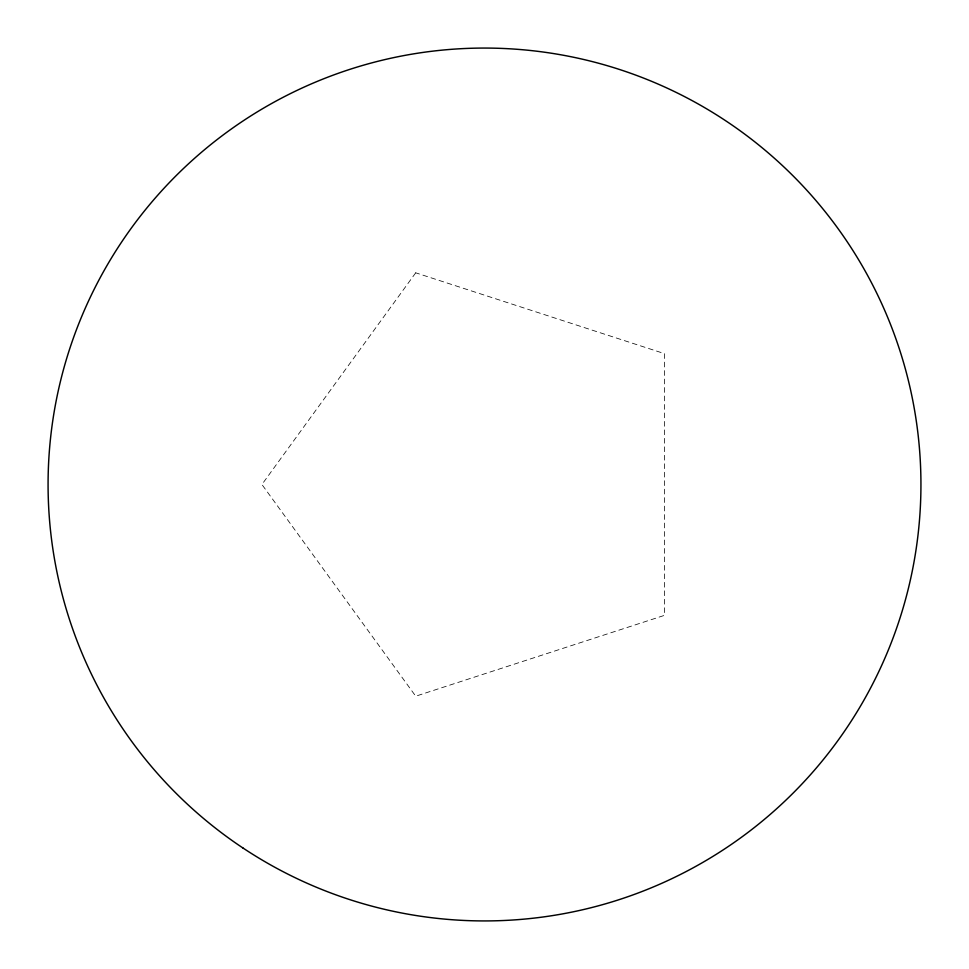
<?xml version="1.0" encoding="UTF-8"?>
<svg xmlns="http://www.w3.org/2000/svg" width="969" height="969" viewBox="0 0 969 969"><rect width="100%" height="100%" fill="white"/><g stroke="black" fill="none" stroke-linecap="round" stroke-linejoin="round"><path stroke-width="0.73" stroke-dasharray="4.84 3.63" d="M415.713 272.81L261.921 484.5L415.713 696.19L664.577 615.327L664.577 353.673L415.713 272.81"/><path stroke-width="1.45" d="M242.977 848.008A436.438 436.438 0 0 0 920.078 511.898A436.438 436.438 0 0 0 290.446 93.581A436.438 436.438 0 0 0 242.977 848.008"/></g></svg>
